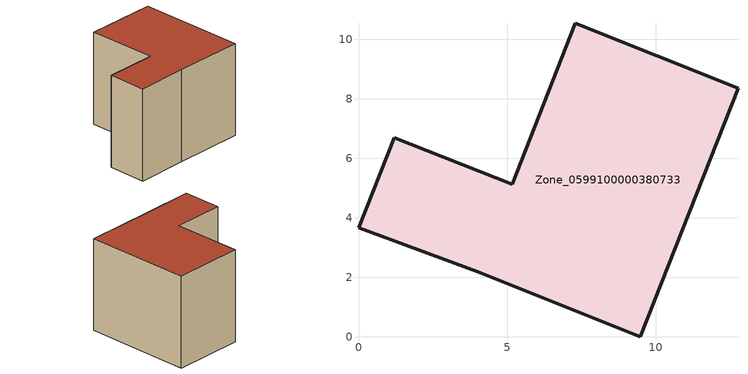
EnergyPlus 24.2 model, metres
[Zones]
Zone_0599100000380733
 floor ground (C_G): 0,3.67 1.2,6.69 5.16,5.13 7.29,10.54 12.77,8.36 9.48,0 4.01,2.19 z3.96
 wall outside (C_F): 9.48,0 12.77,8.36 7.29,10.54 5.16,5.13 1.2,6.69 0,3.67 4.01,2.19 9.48,0 z3.96:11.68
 roof outside (C_R): 1.2,6.69 0,3.67 4.01,2.19 9.48,0 12.77,8.36 7.29,10.54 5.16,5.13 z11.68
[BUILDING]
Pand.0599100000380733: North Axis=0; Terrain=City; Loads Convergence Tolerance Value=0.04; Temperature Convergence Tolerance Value=0.4; Solar Distribution=FullExterior; Maximum Number of Warmup Days=25; Minimum Number of Warmup Days=1
[Site:Location]
Rotterdam.The.Hague.AP_ZH_NLD Design_Conditions: Latitude=51.96; Longitude=4.45; Time Zone=1; Elevation=-4.5
[SITE:GROUNDTEMPERATURE:BUILDINGSURFACE]
18, 18, 18, 18, 18, 18, 18, 18, 18, 18, 18, 18
[MATERIAL] Thermal Absorptance=0.9; Solar Absorptance=0.7; Visible Absorptance=0.7
Name | Roughness | Thickness | Conductivity | Density | Specific Heat
G.TI.1992-2005 | MediumSmooth | 0.15 | 0.06 | 540 | 1210
F.TI.1992-2005 | Rough | 0.3 | 0.12 | 1920 | 840
R.TI.1992-2005 | MediumRough | 0.2 | 0.08 | 1500 | 1000
[CONSTRUCTION]
C_G: G.TI.1992-2005
C_F: F.TI.1992-2005
C_R: R.TI.1992-2005
[ZONE]
Zone_0599100000380733: Type=1; Multiplier=1; Ceiling Height=Autocalculate; Volume=Autocalculate; Floor Area=autocalculate; Part of Total Floor Area=Yes
[ZONEINFILTRATION:DESIGNFLOWRATE]
Infil_Zone_0599100000380733: Zone or ZoneList or Space or SpaceList=Zone_0599100000380733; Schedule=AlwaysOn; Design Flow Rate Calculation Method=Flow/Area; Flow Rate per Floor Area=0.0015; Constant Term Coefficient=1; Temperature Term Coefficient=0; Velocity Term Coefficient=0; Velocity Squared Term Coefficient=0
[HVACTEMPLATE:ZONE:IDEALLOADSAIRSYSTEM]
Zone_0599100000380733: Maximum Heating Supply Air Temperature=50; Minimum Cooling Supply Air Temperature=13; Maximum Heating Supply Air Humidity Ratio=0.0156; Minimum Cooling Supply Air Humidity Ratio=0.0077; Heating Limit=NoLimit; Cooling Limit=NoLimit; Dehumidification Control Type=ConstantSensibleHeatRatio; Cooling Sensible Heat Ratio=0.7; Dehumidification Setpoint=60; Humidification Control Type=None; Humidification Setpoint=30; Outdoor Air Method=None; Outdoor Air Flow Rate per Person=0.00944; Outdoor Air Flow Rate per Zone Floor Area=0; Outdoor Air Flow Rate per Zone=0; Demand Controlled Ventilation Type=None; Outdoor Air Economizer Type=NoEconomizer; Heat Recovery Type=None; Sensible Heat Recovery Effectiveness=0.7; Latent Heat Recovery Effectiveness=0.65
[ZONECONTROL:THERMOSTAT]
ThermostatControl_Zone_0599100000380733: Zone or ZoneList=Zone_0599100000380733; Control Type Schedule=DualSetpointControlType; Control 1=Thermostat_Zone_0599100000380733; Temperature Difference Between Cutout And Setpoint=0
[THERMOSTATSETPOINT:DUALSETPOINT]
Thermostat_Zone_0599100000380733: Heating Setpoint Temperature Schedule=HeatingSetpoint_Zone_0599100000380733; Cooling Setpoint Temperature Schedule=CoolingSetpoint_Zone_0599100000380733
[SCHEDULE:COMPACT]
HeatingSetpoint_Zone_0599100000380733: Through: 12/31, For: AllDays, Until: 24:00, 21
CoolingSetpoint_Zone_0599100000380733: Through: 12/31, For: AllDays, Until: 24:00, 24
DualSetpointControlType: Through: 12/31, For: AllDays, Until: 24:00, 4
AlwaysOn: Through: 12/31, For: AllDays, Until: 24:00, 1
